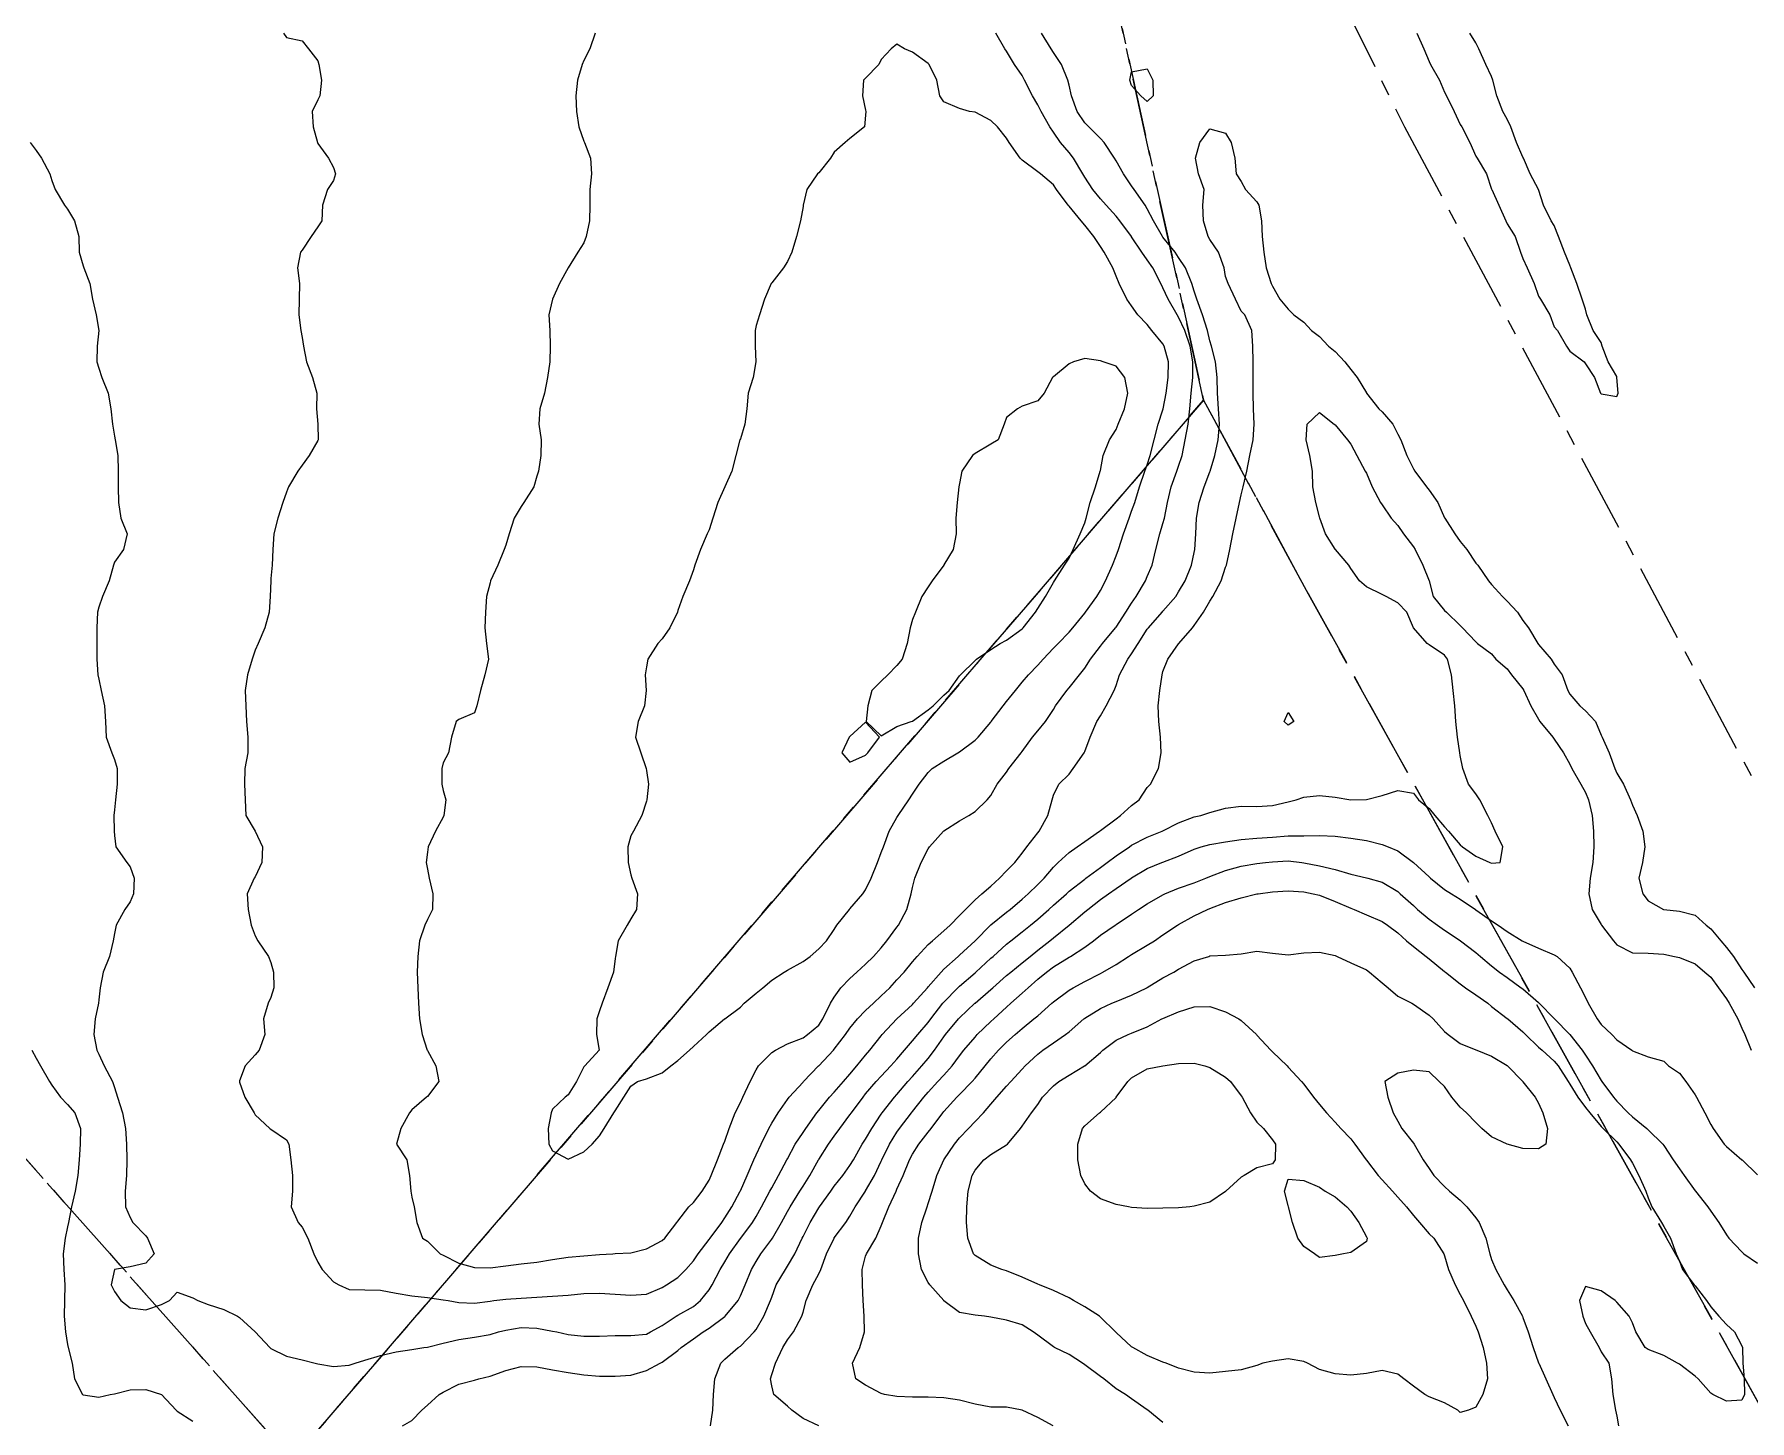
# Model space of a CAD drawing. Header units: centimetres. Extents: x 0 to 642158, y -847 to 649707.
# Drawn here: x 617300.2 to 617355, y 620330.9 to 620375.2 of the extents above; entities that cross this region are included whole.
import ezdxf

# ---------------------------------------------------------------- set-up
doc = ezdxf.new("R2010")
doc.units = ezdxf.units.CM
doc.header["$MEASUREMENT"] = 0
doc.linetypes.add('CENTERX2', pattern=[4, 2.5, -0.5, 0.5, -0.5])
doc.layers.add('SPW_parcellaire cadastral', color=7, linetype='CENTERX2', lineweight=25, true_color=0xff0542)
doc.layers.add('WAL_topographie 0.5', color=253, linetype='Continuous', lineweight=20)

msp = doc.modelspace()

# ---------------------------------------------------------------- linework, layer by layer
at = {"layer": 'SPW_parcellaire cadastral'}
for points in [[(617392.267, 620281.812), (617393.536, 620278.746), (617371.057, 620292.797), (617374.709, 620296.56), (617340.895, 620357.32), (617337.548, 620363.525), (617334.299, 620378.327), (617286.739, 620465.896), (617269.952, 620496.899), (617274.764, 620500.676), (617283.484, 620507.46), (617304.117, 620460.615), (617333.025, 620394.339), (617343.969, 620372.254), (617392.267, 620281.812)], [(617286.739, 620465.896), (617334.299, 620378.327), (617337.548, 620363.525), (617308.437, 620329.669), (617205.087, 620446.27), (617211.998, 620451.663), (617233.03, 620423.492), (617286.739, 620465.896)], [(617308.437, 620329.669), (617303.071, 620323.455), (617299.621, 620319.465), (617195.532, 620438.811), (617205.087, 620446.27), (617308.437, 620329.669)], [(617308.437, 620329.669), (617337.548, 620363.525), (617340.895, 620357.32), (617374.709, 620296.56), (617371.057, 620292.797), (617370.736, 620292.465), (617342.244, 620320.587), (617303.071, 620323.455), (617308.437, 620329.669)]]:
    msp.add_lwpolyline(points, dxfattribs=at)
at = {"layer": 'WAL_topographie 0.5'}
for points in [[(617308.155, 620375.25), (617308.25, 620375.11), (617308.75, 620375), (617308.954, 620374.75), (617309.25, 620374.369), (617309.283, 620374.25), (617309.37, 620373.75), (617309.308, 620373.25), (617309.25, 620373.115), (617309.071, 620372.75), (617309.104, 620372.25), (617309.237, 620371.75), (617309.25, 620371.719), (617309.591, 620371.25), (617309.75, 620370.958), (617309.814, 620370.75), (617309.75, 620370.542), (617309.556, 620370.25), (617309.396, 620369.75), (617309.377, 620369.25), (617309.25, 620369.056), (617309.034, 620368.75), (617308.75, 620368.311), (617308.696, 620368.25), (617308.601, 620367.75), (617308.667, 620367.25), (617308.654, 620366.75), (617308.643, 620366.25), (617308.71, 620365.75), (617308.75, 620365.528), (617308.794, 620365.25), (617308.888, 620364.75), (617309.083, 620364.25), (617309.221, 620363.75), (617309.201, 620363.25), (617309.25, 620362.75), (617309.25, 620362.75), (617309.256, 620362.25), (617309.25, 620362.233), (617308.975, 620361.75), (617308.75, 620361.447), (617308.614, 620361.25), (617308.31, 620360.75), (617308.25, 620360.583), (617308.127, 620360.25), (617307.968, 620359.75), (617307.842, 620359.25), (617307.806, 620358.75), (617307.787, 620358.25), (617307.75, 620357.822), (617307.743, 620357.75), (617307.729, 620357.25), (617307.694, 620356.75), (617307.554, 620356.25), (617307.346, 620355.75), (617307.25, 620355.538), (617307.146, 620355.25), (617307.003, 620354.75), (617306.93, 620354.25), (617306.947, 620353.75), (617306.971, 620353.25), (617307.01, 620352.75), (617307.015, 620352.25), (617306.919, 620351.75), (617306.905, 620351.25), (617306.927, 620350.75), (617306.946, 620350.25), (617307.25, 620349.75), (617307.25, 620349.75), (617307.482, 620349.25), (617307.463, 620348.75), (617307.25, 620348.287), (617307.219, 620348.25), (617306.996, 620347.75), (617307.026, 620347.25), (617307.115, 620346.75), (617307.25, 620346.407), (617307.332, 620346.25), (617307.673, 620345.75), (617307.75, 620345.558), (617307.829, 620345.25), (617307.838, 620344.75), (617307.75, 620344.432), (617307.657, 620344.25), (617307.516, 620343.75), (617307.556, 620343.25), (617307.373, 620342.75), (617307.25, 620342.606), (617306.923, 620342.25), (617306.75, 620341.778), (617306.744, 620341.75), (617306.75, 620341.733), (617306.911, 620341.25), (617307.218, 620340.75), (617307.25, 620340.692), (617307.713, 620340.25), (617307.75, 620340.225), (617308.25, 620339.891), (617308.322, 620339.75), (617308.386, 620339.25), (617308.44, 620338.75), (617308.441, 620338.25), (617308.401, 620337.75), (617308.618, 620337.25), (617308.75, 620337.095), (617308.927, 620336.75), (617309.123, 620336.25), (617309.25, 620335.979), (617309.389, 620335.75), (617309.75, 620335.352), (617309.922, 620335.25), (617310.25, 620335.106), (617310.75, 620335.095), (617311.25, 620335.085), (617311.75, 620334.991), (617312.25, 620334.906), (617312.75, 620334.851), (617313.25, 620334.779), (617313.41, 620334.75), (617313.75, 620334.694), (617314.25, 620334.674), (617314.75, 620334.733), (617314.875, 620334.75), (617315.25, 620334.799), (617315.75, 620334.834), (617316.25, 620334.862), (617316.75, 620334.888), (617317.25, 620334.927), (617317.75, 620334.981), (617318.25, 620334.986), (617318.75, 620334.957), (617319.25, 620334.922), (617319.75, 620334.956), (617320.25, 620335.169), (617320.392, 620335.25), (617320.75, 620335.487), (617321.011, 620335.75), (617321.25, 620336.018), (617321.397, 620336.25), (617321.75, 620336.7), (617321.787, 620336.75), (617322.153, 620337.25), (617322.25, 620337.394), (617322.471, 620337.75), (617322.747, 620338.25), (617322.75, 620338.256), (617322.965, 620338.75), (617323.183, 620339.25), (617323.25, 620339.404), (617323.408, 620339.75), (617323.653, 620340.25), (617323.75, 620340.421), (617323.957, 620340.75), (617324.25, 620341.172), (617324.308, 620341.25), (617324.75, 620341.732), (617324.765, 620341.75), (617325.243, 620342.25), (617325.25, 620342.256), (617325.72, 620342.75), (617325.75, 620342.785), (617326.108, 620343.25), (617326.25, 620343.459), (617326.493, 620343.75), (617326.75, 620344.019), (617326.997, 620344.25), (617327.25, 620344.487), (617327.519, 620344.75), (617327.75, 620344.996), (617327.981, 620345.25), (617328.25, 620345.58), (617328.393, 620345.75), (617328.75, 620346.129), (617328.888, 620346.25), (617329.25, 620346.569), (617329.448, 620346.75), (617329.75, 620347.051), (617329.943, 620347.25), (617330.25, 620347.561), (617330.461, 620347.75), (617330.75, 620347.996), (617331.027, 620348.25), (617331.25, 620348.484), (617331.516, 620348.75), (617331.75, 620349.053), (617331.903, 620349.25), (617332.25, 620349.702), (617332.29, 620349.75), (617332.574, 620350.25), (617332.712, 620350.75), (617332.75, 620350.898), (617332.922, 620351.25), (617333.25, 620351.567), (617333.384, 620351.75), (617333.729, 620352.25), (617333.75, 620352.295), (617333.928, 620352.75), (617334.14, 620353.25), (617334.25, 620353.44), (617334.436, 620353.75), (617334.688, 620354.25), (617334.75, 620354.402), (617334.864, 620354.75), (617335.125, 620355.25), (617335.25, 620355.419), (617335.461, 620355.75), (617335.75, 620356.203), (617335.786, 620356.25), (617336.227, 620356.75), (617336.25, 620356.778), (617336.657, 620357.25), (617336.75, 620357.397), (617336.955, 620357.75), (617337.164, 620358.25), (617337.25, 620358.657), (617337.267, 620358.75), (617337.296, 620359.25), (617337.321, 620359.75), (617337.402, 620360.25), (617337.566, 620360.75), (617337.75, 620361.235), (617337.756, 620361.25), (617337.902, 620361.75), (617338.013, 620362.25), (617338.059, 620362.75), (617338.029, 620363.25), (617337.992, 620363.75), (617337.986, 620364.25), (617337.933, 620364.75), (617337.8, 620365.25), (617337.75, 620365.422), (617337.678, 620365.75), (617337.516, 620366.25), (617337.33, 620366.75), (617337.25, 620367.009), (617337.169, 620367.25), (617336.966, 620367.75), (617336.75, 620368.083), (617336.638, 620368.25), (617336.25, 620368.73), (617336.235, 620368.75), (617335.945, 620369.25), (617335.75, 620369.639), (617335.683, 620369.75), (617335.333, 620370.25), (617335.25, 620370.368), (617334.984, 620370.75), (617334.75, 620371.174), (617334.705, 620371.25), (617334.375, 620371.75), (617334.25, 620371.887), (617333.879, 620372.25), (617333.75, 620372.386), (617333.509, 620372.75), (617333.327, 620373.25), (617333.25, 620373.589), (617333.213, 620373.75), (617333.006, 620374.25), (617332.75, 620374.626), (617332.68, 620374.75), (617332.371, 620375.25)], [(617318.112, 620375.25), (617317.935, 620374.75), (617317.75, 620374.375), (617317.692, 620374.25), (617317.545, 620373.75), (617317.495, 620373.25), (617317.513, 620372.75), (617317.583, 620372.25), (617317.75, 620371.796), (617317.767, 620371.75), (617317.96, 620371.25), (617317.989, 620370.75), (617317.939, 620370.25), (617317.941, 620369.75), (617317.923, 620369.25), (617317.818, 620368.75), (617317.75, 620368.553), (617317.552, 620368.25), (617317.25, 620367.75), (617317.25, 620367.75), (617316.972, 620367.25), (617316.75, 620366.75), (617316.75, 620366.75), (617316.625, 620366.25), (617316.658, 620365.75), (617316.672, 620365.25), (617316.663, 620364.75), (617316.583, 620364.25), (617316.495, 620363.75), (617316.339, 620363.25), (617316.314, 620362.75), (617316.382, 620362.25), (617316.371, 620361.75), (617316.297, 620361.25), (617316.25, 620361.095), (617316.145, 620360.75), (617315.828, 620360.25), (617315.75, 620360.128), (617315.522, 620359.75), (617315.36, 620359.25), (617315.25, 620358.893), (617315.199, 620358.75), (617315, 620358.25), (617314.77, 620357.75), (617314.75, 620357.687), (617314.637, 620357.25), (617314.603, 620356.75), (617314.585, 620356.25), (617314.641, 620355.75), (617314.702, 620355.25), (617314.582, 620354.75), (617314.445, 620354.25), (617314.326, 620353.75), (617314.25, 620353.531), (617313.75, 620353.315), (617313.669, 620353.25), (617313.519, 620352.75), (617313.424, 620352.25), (617313.25, 620351.93), (617313.21, 620351.75), (617313.207, 620351.25), (617313.25, 620351.045), (617313.336, 620350.75), (617313.279, 620350.25), (617313.25, 620350.196), (617313.007, 620349.75), (617312.777, 620349.25), (617312.75, 620349.083), (617312.705, 620348.75), (617312.75, 620348.539), (617312.803, 620348.25), (617312.923, 620347.75), (617312.908, 620347.25), (617312.75, 620346.924), (617312.663, 620346.75), (617312.493, 620346.25), (617312.447, 620345.75), (617312.425, 620345.25), (617312.446, 620344.75), (617312.466, 620344.25), (617312.497, 620343.75), (617312.578, 620343.25), (617312.744, 620342.75), (617312.75, 620342.738), (617313.016, 620342.25), (617313.117, 620341.75), (617312.75, 620341.27), (617312.723, 620341.25), (617312.25, 620340.843), (617312.182, 620340.75), (617311.905, 620340.25), (617311.766, 620339.75), (617312.089, 620339.25), (617312.178, 620338.75), (617312.217, 620338.25), (617312.25, 620338.06), (617312.322, 620337.75), (617312.415, 620337.25), (617312.597, 620336.75), (617312.75, 620336.649), (617313.153, 620336.25), (617313.25, 620336.207), (617313.75, 620335.948), (617314.25, 620335.81), (617314.75, 620335.803), (617315.25, 620335.865), (617315.75, 620335.926), (617316.25, 620335.983), (617316.75, 620336.06), (617317.25, 620336.141), (617317.75, 620336.185), (617318.25, 620336.223)], [(617317.75, 620339.506), (617318.01, 620339.75), (617318.25, 620340.019), (617318.398, 620340.25), (617318.707, 620340.75), (617318.75, 620340.816), (617319.024, 620341.25), (617319.25, 620341.608), (617319.458, 620341.75), (617319.75, 620341.837), (617320.25, 620342.029), (617320.525, 620342.25), (617320.75, 620342.425), (617321.12, 620342.75), (617321.25, 620342.867), (617321.663, 620343.25), (617321.75, 620343.337), (617322.241, 620343.75), (617322.25, 620343.756), (617322.75, 620344.13), (617322.873, 620344.25), (617323.25, 620344.576), (617323.471, 620344.75), (617323.75, 620344.985), (617324.149, 620345.25), (617324.25, 620345.308), (617324.75, 620345.581), (617324.978, 620345.75), (617325.25, 620345.987), (617325.503, 620346.25), (617325.75, 620346.614), (617325.835, 620346.75), (617326.23, 620347.25), (617326.25, 620347.27), (617326.665, 620347.75), (617326.75, 620347.88), (617326.925, 620348.25), (617327.129, 620348.75), (617327.25, 620349.07), (617327.316, 620349.25), (617327.503, 620349.75), (617327.75, 620350.187), (617327.788, 620350.25), (617328.134, 620350.75), (617328.25, 620350.932), (617328.461, 620351.25), (617328.75, 620351.628), (617328.876, 620351.75), (617329.25, 620351.99), (617329.696, 620352.25), (617329.75, 620352.283), (617330.25, 620352.658), (617330.343, 620352.75), (617330.75, 620353.232), (617330.763, 620353.25), (617331.141, 620353.75), (617331.25, 620353.889), (617331.541, 620354.25), (617331.75, 620354.507), (617331.954, 620354.75), (617332.25, 620355.055), (617332.421, 620355.25), (617332.75, 620355.6), (617332.901, 620355.75), (617333.25, 620356.108), (617333.369, 620356.25), (617333.75, 620356.712), (617333.78, 620356.75), (617334.134, 620357.25), (617334.25, 620357.444), (617334.412, 620357.75), (617334.638, 620358.25), (617334.75, 620358.551), (617334.828, 620358.75), (617334.994, 620359.25), (617335.169, 620359.75), (617335.25, 620359.97), (617335.346, 620360.25), (617335.504, 620360.75), (617335.673, 620361.25), (617335.75, 620361.458), (617335.844, 620361.75), (617335.971, 620362.25), (617336.101, 620362.75), (617336.25, 620363.21), (617336.261, 620363.25), (617336.357, 620363.75), (617336.412, 620364.25), (617336.423, 620364.75), (617336.287, 620365.25), (617336.25, 620365.319), (617335.894, 620365.75), (617335.75, 620365.939), (617335.45, 620366.25), (617335.25, 620366.532), (617335.095, 620366.75), (617334.848, 620367.25), (617334.75, 620367.482), (617334.647, 620367.75), (617334.369, 620368.25), (617334.25, 620368.432), (617334.042, 620368.75), (617333.75, 620369.116), (617333.637, 620369.25), (617333.25, 620369.721), (617333.225, 620369.75), (617332.852, 620370.25), (617332.75, 620370.399), (617332.337, 620370.75), (617332.25, 620370.818), (617331.75, 620371.19), (617331.686, 620371.25), (617331.333, 620371.75), (617331.25, 620371.894), (617330.968, 620372.25), (617330.75, 620372.457), (617330.25, 620372.723), (617330.066, 620372.75), (617329.75, 620372.842), (617329.25, 620373.058), (617329.116, 620373.25), (617329.025, 620373.75), (617328.777, 620374.25), (617328.75, 620374.282), (617328.25, 620374.641), (617327.987, 620374.75), (617327.75, 620374.895), (617327.563, 620374.75), (617327.25, 620374.409), (617327.17, 620374.25), (617326.75, 620373.81), (617326.684, 620373.75), (617326.655, 620373.25), (617326.75, 620372.792), (617326.759, 620372.75), (617326.75, 620372.625), (617326.714, 620372.25), (617326.25, 620371.882), (617326.098, 620371.75), (617325.75, 620371.442), (617325.627, 620371.25), (617325.25, 620370.781), (617325.217, 620370.75), (617324.875, 620370.25), (617324.757, 620369.75), (617324.75, 620369.708), (617324.667, 620369.25), (617324.537, 620368.75), (617324.395, 620368.25), (617324.25, 620367.956), (617324.125, 620367.75), (617323.75, 620367.273), (617323.734, 620367.25), (617323.52, 620366.75), (617323.356, 620366.25), (617323.25, 620365.904), (617323.221, 620365.75), (617323.222, 620365.25), (617323.242, 620364.75), (617323.153, 620364.25), (617322.995, 620363.75), (617322.951, 620363.25), (617322.895, 620362.75), (617322.75, 620362.289), (617322.734, 620362.25), (617322.599, 620361.75), (617322.48, 620361.25), (617322.25, 620360.75), (617322.25, 620360.75), (617322.029, 620360.25), (617321.871, 620359.75), (617321.75, 620359.379), (617321.689, 620359.25), (617321.471, 620358.75), (617321.296, 620358.25), (617321.25, 620358.1), (617321.118, 620357.75), (617320.905, 620357.25), (617320.75, 620356.8), (617320.737, 620356.75), (617320.494, 620356.25), (617320.25, 620355.892), (617320.116, 620355.75), (617319.794, 620355.25), (617319.75, 620355), (617319.702, 620354.75), (617319.738, 620354.25), (617319.687, 620353.75), (617319.48, 620353.25), (617319.4, 620352.75), (617319.57, 620352.25), (617319.739, 620351.75), (617319.75, 620351.688), (617319.81, 620351.25), (617319.758, 620350.75), (617319.75, 620350.712), (617319.604, 620350.25), (617319.329, 620349.75), (617319.25, 620349.598), (617319.155, 620349.25), (617319.166, 620348.75), (617319.25, 620348.355), (617319.28, 620348.25), (617319.46, 620347.75), (617319.431, 620347.25), (617319.25, 620346.946), (617319.128, 620346.75), (617318.84, 620346.25), (617318.758, 620345.75), (617318.75, 620345.687), (617318.697, 620345.25), (617318.518, 620344.75), (617318.33, 620344.25), (617318.25, 620344.008), (617318.164, 620343.75), (617318.152, 620343.25), (617318.237, 620342.75), (617317.776, 620342.25), (617317.75, 620342.222), (617317.511, 620341.75), (617317.25, 620341.33), (617317.153, 620341.25), (617316.75, 620340.868), (617316.708, 620340.75), (617316.606, 620340.25), (617316.631, 620339.75), (617316.75, 620339.534), (617317.25, 620339.268), (617317.75, 620339.506)], [(617318.25, 620336.223), (617318.678, 620336.25), (617318.75, 620336.256), (617319.25, 620336.282), (617319.75, 620336.41), (617320.25, 620336.676), (617320.336, 620336.75), (617320.723, 620337.25), (617320.75, 620337.288), (617321.107, 620337.75), (617321.25, 620337.886), (617321.532, 620338.25), (617321.75, 620338.603), (617321.818, 620338.75), (617322.013, 620339.25), (617322.214, 620339.75), (617322.25, 620339.845), (617322.394, 620340.25), (617322.585, 620340.75), (617322.75, 620341.083), (617322.827, 620341.25), (617323.066, 620341.75), (617323.25, 620342.12), (617323.329, 620342.25), (617323.75, 620342.675), (617323.874, 620342.75), (617324.25, 620342.951), (617324.75, 620343.146), (617324.895, 620343.25), (617325.25, 620343.552), (617325.386, 620343.75), (617325.63, 620344.25), (617325.75, 620344.446), (617325.963, 620344.75), (617326.25, 620345.044), (617326.465, 620345.25), (617326.75, 620345.5), (617327.007, 620345.75), (617327.25, 620346.021), (617327.431, 620346.25), (617327.75, 620346.688), (617327.796, 620346.75), (617328.071, 620347.25), (617328.203, 620347.75), (617328.25, 620347.952), (617328.324, 620348.25), (617328.524, 620348.75), (617328.75, 620349.191), (617328.795, 620349.25), (617329.242, 620349.75), (617329.25, 620349.758), (617329.75, 620350.076), (617330.051, 620350.25), (617330.25, 620350.378), (617330.632, 620350.75), (617330.75, 620350.893), (617330.958, 620351.25), (617331.25, 620351.631), (617331.329, 620351.75), (617331.715, 620352.25), (617331.75, 620352.3), (617332.087, 620352.75), (617332.25, 620352.952), (617332.494, 620353.25), (617332.75, 620353.638), (617332.818, 620353.75), (617333.18, 620354.25), (617333.25, 620354.331), (617333.583, 620354.75), (617333.75, 620354.957), (617333.94, 620355.25), (617334.25, 620355.665), (617334.318, 620355.75), (617334.737, 620356.25), (617334.75, 620356.268), (617335.061, 620356.75), (617335.25, 620357.04), (617335.398, 620357.25), (617335.691, 620357.75), (617335.75, 620357.887), (617335.901, 620358.25), (617336.026, 620358.75), (617336.155, 620359.25), (617336.25, 620359.579), (617336.297, 620359.75), (617336.4, 620360.25), (617336.517, 620360.75), (617336.693, 620361.25), (617336.75, 620361.417), (617336.862, 620361.75), (617336.962, 620362.25), (617337.052, 620362.75), (617337.11, 620363.25), (617337.154, 620363.75), (617337.208, 620364.25), (617337.201, 620364.75), (617337.115, 620365.25), (617336.95, 620365.75), (617336.75, 620366.172), (617336.702, 620366.25), (617336.416, 620366.75), (617336.25, 620367.106), (617336.177, 620367.25), (617335.93, 620367.75), (617335.75, 620368.007), (617335.575, 620368.25), (617335.25, 620368.738), (617335.242, 620368.75), (617334.876, 620369.25), (617334.75, 620369.4), (617334.431, 620369.75), (617334.25, 620369.953), (617334.006, 620370.25), (617333.75, 620370.645), (617333.689, 620370.75), (617333.397, 620371.25), (617333.25, 620371.438), (617332.977, 620371.75), (617332.75, 620372.082), (617332.64, 620372.25), (617332.354, 620372.75), (617332.25, 620372.959), (617332.082, 620373.25), (617331.83, 620373.75), (617331.75, 620373.892), (617331.511, 620374.25), (617331.25, 620374.668), (617331.199, 620374.75), (617330.912, 620375.25)], [(617344.36, 620375.25), (617344.585, 620374.75), (617344.75, 620374.342), (617344.801, 620374.25), (617345.086, 620373.75), (617345.25, 620373.362), (617345.307, 620373.25), (617345.554, 620372.75), (617345.75, 620372.333), (617345.804, 620372.25), (617346.056, 620371.75), (617346.25, 620371.315), (617346.293, 620371.25), (617346.586, 620370.75), (617346.75, 620370.264), (617346.756, 620370.25), (617346.978, 620369.75), (617347.208, 620369.25), (617347.25, 620369.157), (617347.506, 620368.75), (617347.676, 620368.25), (617347.75, 620368.046), (617347.888, 620367.75), (617348.11, 620367.25), (617348.25, 620366.846), (617348.315, 620366.75), (617348.612, 620366.25), (617348.75, 620365.868), (617348.852, 620365.75), (617349.147, 620365.25), (617349.25, 620365.09), (617349.709, 620364.75), (617349.75, 620364.685), (617350.036, 620364.25), (617350.232, 620363.75), (617350.25, 620363.719), (617350.75, 620363.635), (617350.79, 620363.75), (617350.755, 620364.25), (617350.75, 620364.276), (617350.477, 620364.75), (617350.287, 620365.25), (617350.25, 620365.359), (617349.993, 620365.75), (617349.797, 620366.25), (617349.75, 620366.426), (617349.648, 620366.75), (617349.473, 620367.25), (617349.278, 620367.75), (617349.25, 620367.84), (617349.076, 620368.25), (617348.89, 620368.75), (617348.75, 620369.103), (617348.654, 620369.25), (617348.404, 620369.75), (617348.253, 620370.25), (617348.25, 620370.258), (617347.984, 620370.75), (617347.764, 620371.25), (617347.75, 620371.289), (617347.544, 620371.75), (617347.362, 620372.25), (617347.25, 620372.503), (617347.111, 620372.75), (617346.922, 620373.25), (617346.786, 620373.75), (617346.75, 620373.86), (617346.561, 620374.25), (617346.34, 620374.75), (617346.25, 620374.934), (617346.052, 620375.25)], [(617335.939, 620373.25), (617335.75, 620373.065), (617335.548, 620373.25), (617335.25, 620373.571), (617335.193, 620373.75), (617335.25, 620374.009), (617335.75, 620374.105), (617335.928, 620373.75), (617335.939, 620373.25)], [(617300.054, 620371.75), (617300.25, 620371.5), (617300.425, 620371.25), (617300.688, 620370.75), (617300.75, 620370.544), (617300.861, 620370.25), (617301.156, 620369.75), (617301.25, 620369.628), (617301.472, 620369.25), (617301.609, 620368.75), (617301.618, 620368.25), (617301.75, 620367.815), (617301.771, 620367.75), (617301.962, 620367.25), (617302.05, 620366.75), (617302.167, 620366.25), (617302.25, 620365.75), (617302.25, 620365.75), (617302.25, 620365.75), (617302.203, 620365.25), (617302.186, 620364.75), (617302.25, 620364.542), (617302.347, 620364.25), (617302.551, 620363.75), (617302.634, 620363.25), (617302.683, 620362.75), (617302.75, 620362.375), (617302.774, 620362.25), (617302.854, 620361.75), (617302.865, 620361.25), (617302.864, 620360.75), (617302.884, 620360.25), (617302.956, 620359.75), (617303.152, 620359.25), (617303.044, 620358.75), (617302.75, 620358.341), (617302.719, 620358.25), (617302.58, 620357.75), (617302.373, 620357.25), (617302.25, 620356.905), (617302.206, 620356.75), (617302.191, 620356.25), (617302.192, 620355.75), (617302.19, 620355.25), (617302.221, 620354.75), (617302.25, 620354.602), (617302.323, 620354.25), (617302.43, 620353.75), (617302.461, 620353.25), (617302.482, 620352.75), (617302.665, 620352.25), (617302.75, 620352.037), (617302.835, 620351.75), (617302.841, 620351.25), (617302.78, 620350.75), (617302.75, 620350.432), (617302.731, 620350.25), (617302.738, 620349.75), (617302.75, 620349.613), (617302.796, 620349.25), (617303.142, 620348.75), (617303.25, 620348.609), (617303.376, 620348.25), (617303.361, 620347.75), (617303.25, 620347.49), (617303.081, 620347.25), (617302.805, 620346.75), (617302.75, 620346.485), (617302.707, 620346.25), (617302.591, 620345.75), (617302.394, 620345.25), (617302.295, 620344.75), (617302.25, 620344.365), (617302.239, 620344.25), (617302.134, 620343.75), (617302.09, 620343.25), (617302.192, 620342.75), (617302.25, 620342.625), (617302.424, 620342.25), (617302.683, 620341.75), (617302.75, 620341.558), (617302.848, 620341.25), (617303.005, 620340.75), (617303.105, 620340.25), (617303.137, 620339.75), (617303.15, 620339.25), (617303.134, 620338.75), (617303.093, 620338.25), (617303.102, 620337.75), (617303.25, 620337.409), (617303.333, 620337.25), (617303.75, 620336.816), (617303.808, 620336.75), (617304.024, 620336.25), (617303.75, 620335.947), (617303.25, 620335.834), (617302.75, 620335.75), (617302.75, 620335.75), (617302.65, 620335.25), (617302.75, 620335.044), (617302.953, 620334.75), (617303.25, 620334.516), (617303.75, 620334.452), (617304.25, 620334.629), (617304.509, 620334.75), (617304.75, 620335.025), (617305.25, 620334.836), (617305.412, 620334.75), (617305.75, 620334.623), (617306.25, 620334.463), (617306.68, 620334.25), (617306.75, 620334.215), (617307.25, 620333.75), (617307.25, 620333.75), (617307.712, 620333.25), (617307.75, 620333.216), (617308.25, 620332.973), (617308.75, 620332.856), (617309.165, 620332.75), (617309.25, 620332.726), (617309.75, 620332.651), (617310.25, 620332.693), (617310.436, 620332.75), (617310.75, 620332.844), (617311.25, 620333.001), (617311.75, 620333.111), (617312.25, 620333.19), (617312.633, 620333.25), (617312.75, 620333.264), (617313.25, 620333.393), (617313.75, 620333.507), (617314.25, 620333.578), (617314.75, 620333.671), (617315.02, 620333.75), (617315.25, 620333.809), (617315.75, 620333.895), (617316.25, 620333.874), (617316.75, 620333.777), (617316.883, 620333.75), (617317.25, 620333.665), (617317.75, 620333.613), (617318.25, 620333.614), (617318.75, 620333.64), (617319.25, 620333.632), (617319.75, 620333.682), (617319.878, 620333.75), (617320.25, 620333.958), (617320.694, 620334.25), (617320.75, 620334.283), (617321.25, 620334.565), (617321.473, 620334.75), (617321.75, 620335.094), (617321.85, 620335.25), (617322.106, 620335.75), (617322.25, 620335.988), (617322.406, 620336.25), (617322.75, 620336.736), (617322.76, 620336.75), (617323.131, 620337.25), (617323.25, 620337.441), (617323.427, 620337.75), (617323.693, 620338.25), (617323.75, 620338.359), (617323.971, 620338.75), (617324.235, 620339.25), (617324.25, 620339.279), (617324.5, 620339.75), (617324.75, 620340.122), (617324.838, 620340.25), (617325.191, 620340.75), (617325.25, 620340.825), (617325.596, 620341.25), (617325.75, 620341.416), (617326.039, 620341.75), (617326.25, 620341.99), (617326.468, 620342.25), (617326.75, 620342.598), (617326.885, 620342.75), (617327.25, 620343.214), (617327.279, 620343.25), (617327.744, 620343.75), (617327.75, 620343.756), (617328.25, 620344.217), (617328.279, 620344.25), (617328.726, 620344.75), (617328.75, 620344.778), (617329.16, 620345.25), (617329.25, 620345.343), (617329.711, 620345.75), (617329.75, 620345.784), (617330.249, 620346.25), (617330.25, 620346.251), (617330.744, 620346.75), (617330.75, 620346.756), (617331.25, 620347.159), (617331.367, 620347.25), (617331.75, 620347.575), (617331.946, 620347.75), (617332.25, 620348.045), (617332.45, 620348.25), (617332.75, 620348.601), (617332.902, 620348.75), (617333.25, 620349.074), (617333.507, 620349.25), (617333.75, 620349.424), (617334.227, 620349.75), (617334.25, 620349.768), (617334.75, 620350.15), (617334.898, 620350.25), (617335.25, 620350.574), (617335.487, 620350.75), (617335.75, 620351.142), (617335.848, 620351.25), (617336.105, 620351.75), (617336.189, 620352.25), (617336.168, 620352.75), (617336.116, 620353.25), (617336.101, 620353.75), (617336.146, 620354.25), (617336.22, 620354.75), (617336.25, 620354.849), (617336.406, 620355.25), (617336.75, 620355.74), (617336.758, 620355.75), (617337.19, 620356.25), (617337.25, 620356.322), (617337.547, 620356.75), (617337.75, 620357.1), (617337.844, 620357.25), (617338.106, 620357.75), (617338.25, 620358.185), (617338.277, 620358.25), (617338.385, 620358.75), (617338.478, 620359.25), (617338.594, 620359.75), (617338.693, 620360.25), (617338.75, 620360.5), (617338.813, 620360.75), (617338.929, 620361.25), (617339.025, 620361.75), (617339.131, 620362.25), (617339.166, 620362.75), (617339.142, 620363.25), (617339.127, 620363.75), (617339.131, 620364.25), (617339.134, 620364.75), (617339.126, 620365.25), (617339.087, 620365.75), (617338.868, 620366.25), (617338.75, 620366.366), (617338.563, 620366.75), (617338.33, 620367.25), (617338.25, 620367.477), (617338.201, 620367.75), (617338.029, 620368.25), (617337.75, 620368.651), (617337.692, 620368.75), (617337.54, 620369.25), (617337.529, 620369.75), (617337.564, 620370.25), (617337.385, 620370.75), (617337.29, 620371.25), (617337.428, 620371.75), (617337.75, 620372.189), (617338.25, 620372.058), (617338.43, 620371.75), (617338.546, 620371.25), (617338.587, 620370.75), (617338.75, 620370.509), (617338.882, 620370.25), (617339.25, 620369.861), (617339.318, 620369.75), (617339.395, 620369.25), (617339.417, 620368.75), (617339.477, 620368.25), (617339.551, 620367.75), (617339.712, 620367.25), (617339.75, 620367.169), (617339.981, 620366.75), (617340.25, 620366.432), (617340.426, 620366.25), (617340.75, 620366.018), (617340.995, 620365.75), (617341.25, 620365.554), (617341.543, 620365.25), (617341.75, 620365.079), (617342.056, 620364.75), (617342.25, 620364.503), (617342.453, 620364.25), (617342.75, 620363.759), (617342.756, 620363.75), (617343.143, 620363.25), (617343.25, 620363.149), (617343.592, 620362.75), (617343.75, 620362.436), (617343.845, 620362.25), (617344.04, 620361.75), (617344.25, 620361.328), (617344.294, 620361.25), (617344.665, 620360.75), (617344.75, 620360.646), (617345.035, 620360.25), (617345.25, 620359.766), (617345.258, 620359.75), (617345.571, 620359.25), (617345.75, 620359.004), (617345.962, 620358.75), (617346.25, 620358.318), (617346.305, 620358.25), (617346.652, 620357.75), (617346.75, 620357.633), (617347.103, 620357.25), (617347.25, 620357.097), (617347.573, 620356.75), (617347.75, 620356.484), (617347.926, 620356.25), (617348.227, 620355.75), (617348.25, 620355.713), (617348.649, 620355.25), (617348.75, 620355.085), (617349, 620354.75), (617349.184, 620354.25), (617349.25, 620354.13), (617349.568, 620353.75), (617349.75, 620353.592), (617350.065, 620353.25), (617350.25, 620352.821), (617350.286, 620352.75), (617350.503, 620352.25), (617350.682, 620351.75), (617350.75, 620351.601), (617350.964, 620351.25), (617351.193, 620350.75), (617351.25, 620350.577), (617351.403, 620350.25), (617351.587, 620349.75), (617351.644, 620349.25), (617351.566, 620348.75), (617351.454, 620348.25), (617351.577, 620347.75), (617351.75, 620347.525), (617352.237, 620347.25), (617352.25, 620347.246), (617352.75, 620347.194), (617353.25, 620347.066), (617353.603, 620346.75), (617353.75, 620346.633), (617354.071, 620346.25), (617354.25, 620346.03), (617354.474, 620345.75), (617354.75, 620345.327), (617354.811, 620345.25), (617355.151, 620344.75)], [(617327.75, 620353.1), (617328.2, 620353.25), (617328.25, 620353.267), (617328.75, 620353.627), (617328.907, 620353.75), (617329.25, 620354.096), (617329.42, 620354.25), (617329.75, 620354.714), (617329.777, 620354.75), (617330.25, 620355.208), (617330.288, 620355.25), (617330.75, 620355.55), (617331.052, 620355.75), (617331.25, 620355.856), (617331.75, 620356.212), (617331.787, 620356.25), (617332.178, 620356.75), (617332.25, 620356.866), (617332.5, 620357.25), (617332.75, 620357.693), (617332.782, 620357.75), (617333.109, 620358.25), (617333.25, 620358.477), (617333.379, 620358.75), (617333.606, 620359.25), (617333.75, 620359.607), (617333.793, 620359.75), (617333.921, 620360.25), (617334.097, 620360.75), (617334.244, 620361.25), (617334.25, 620361.276), (617334.336, 620361.75), (617334.545, 620362.25), (617334.75, 620362.583), (617334.823, 620362.75), (617335.019, 620363.25), (617335.124, 620363.75), (617335.035, 620364.25), (617334.75, 620364.608), (617334.335, 620364.75), (617334.25, 620364.777), (617333.75, 620364.853), (617333.393, 620364.75), (617333.25, 620364.687), (617332.75, 620364.268), (617332.72, 620364.25), (617332.453, 620363.75), (617332.25, 620363.5), (617331.75, 620363.33), (617331.607, 620363.25), (617331.25, 620362.972), (617331.179, 620362.75), (617330.982, 620362.25), (617330.75, 620362.115), (617330.25, 620361.817), (617330.161, 620361.75), (617329.826, 620361.25), (617329.75, 620360.861), (617329.724, 620360.75), (617329.675, 620360.25), (617329.629, 620359.75), (617329.64, 620359.25), (617329.543, 620358.75), (617329.25, 620358.26), (617329.245, 620358.25), (617328.872, 620357.75), (617328.75, 620357.559), (617328.55, 620357.25), (617328.343, 620356.75), (617328.25, 620356.509), (617328.173, 620356.25), (617328.073, 620355.75), (617327.921, 620355.25), (617327.75, 620355.045), (617327.458, 620354.75), (617327.25, 620354.544), (617326.952, 620354.25), (617326.826, 620353.75), (617326.763, 620353.25), (617327.25, 620352.799), (617327.75, 620353.1)], [(617311.955, 620330.75), (617312.25, 620330.916), (617312.571, 620331.25), (617312.75, 620331.412), (617313.128, 620331.75), (617313.25, 620331.831), (617313.75, 620332.08), (617314.25, 620332.211), (617314.395, 620332.25), (617314.75, 620332.336), (617315.25, 620332.52), (617315.75, 620332.65), (617316.25, 620332.638), (617316.75, 620332.543), (617317.25, 620332.453), (617317.75, 620332.38), (617318.25, 620332.34), (617318.75, 620332.333), (617319.25, 620332.368), (617319.75, 620332.513), (617320.189, 620332.75), (617320.25, 620332.782), (617320.75, 620333.152), (617320.857, 620333.25), (617321.25, 620333.534), (617321.559, 620333.75), (617321.75, 620333.874), (617322.25, 620334.24), (617322.262, 620334.25), (617322.674, 620334.75), (617322.75, 620334.902), (617322.898, 620335.25), (617323.104, 620335.75), (617323.25, 620336.002), (617323.406, 620336.25), (617323.75, 620336.717), (617323.771, 620336.75), (617324.062, 620337.25), (617324.25, 620337.598), (617324.335, 620337.75), (617324.651, 620338.25), (617324.75, 620338.406), (617324.971, 620338.75), (617325.245, 620339.25), (617325.25, 620339.259), (617325.569, 620339.75), (617325.75, 620340.007), (617325.921, 620340.25), (617326.25, 620340.685), (617326.295, 620340.75), (617326.667, 620341.25), (617326.75, 620341.356), (617327.082, 620341.75), (617327.25, 620341.926), (617327.555, 620342.25), (617327.75, 620342.47), (617327.99, 620342.75), (617328.25, 620343.049), (617328.414, 620343.25), (617328.75, 620343.637), (617328.835, 620343.75), (617329.217, 620344.25), (617329.25, 620344.289), (617329.701, 620344.75), (617329.75, 620344.797), (617330.25, 620345.227), (617330.276, 620345.25), (617330.75, 620345.688), (617330.82, 620345.75), (617331.25, 620346.14), (617331.386, 620346.25), (617331.75, 620346.535), (617332.016, 620346.75), (617332.25, 620346.943), (617332.604, 620347.25), (617332.75, 620347.387), (617333.164, 620347.75), (617333.25, 620347.829), (617333.75, 620348.22), (617333.79, 620348.25), (617334.25, 620348.585), (617334.472, 620348.75), (617334.75, 620348.962), (617335.176, 620349.25), (617335.25, 620349.299), (617335.75, 620349.559), (617336.226, 620349.75), (617336.25, 620349.761), (617336.75, 620350.014), (617337.25, 620350.21), (617337.459, 620350.25), (617337.75, 620350.342), (617338.25, 620350.482), (617338.75, 620350.553), (617339.25, 620350.543), (617339.75, 620350.576), (617340.25, 620350.692), (617340.504, 620350.75), (617340.75, 620350.834), (617341.25, 620350.895), (617341.75, 620350.836), (617342.25, 620350.75), (617342.75, 620350.761), (617343.25, 620350.885), (617343.75, 620351.055), (617344.25, 620350.963), (617344.417, 620350.75), (617344.75, 620350.479), (617344.941, 620350.25), (617345.25, 620349.892), (617345.376, 620349.75), (617345.75, 620349.315), (617345.819, 620349.25), (617346.25, 620348.955), (617346.694, 620348.75), (617346.75, 620348.726), (617347.023, 620348.75), (617347.108, 620349.25), (617346.867, 620349.75), (617346.75, 620350.014), (617346.629, 620350.25), (617346.371, 620350.75), (617346.25, 620350.945), (617346.013, 620351.25), (617345.826, 620351.75), (617345.75, 620352.17), (617345.731, 620352.25), (617345.657, 620352.75), (617345.611, 620353.25), (617345.572, 620353.75), (617345.526, 620354.25), (617345.47, 620354.75), (617345.343, 620355.25), (617345.25, 620355.37), (617344.75, 620355.708), (617344.69, 620355.75), (617344.25, 620356.25), (617344.25, 620356.25), (617344.039, 620356.75), (617343.75, 620357.044), (617343.379, 620357.25), (617343.25, 620357.308), (617342.75, 620357.554), (617342.528, 620357.75), (617342.25, 620358.141), (617342.19, 620358.25), (617341.759, 620358.75), (617341.75, 620358.76), (617341.441, 620359.25), (617341.262, 620359.75), (617341.25, 620359.79), (617341.137, 620360.25), (617341.041, 620360.75), (617341.024, 620361.25), (617340.939, 620361.75), (617340.828, 620362.25), (617340.855, 620362.75), (617341.25, 620363.132), (617341.722, 620362.75), (617341.75, 620362.734), (617342.144, 620362.25), (617342.25, 620362.115), (617342.445, 620361.75), (617342.714, 620361.25), (617342.75, 620361.185), (617342.929, 620360.75), (617343.197, 620360.25), (617343.25, 620360.176), (617343.542, 620359.75), (617343.75, 620359.512), (617343.938, 620359.25), (617344.25, 620358.831), (617344.307, 620358.75), (617344.556, 620358.25), (617344.75, 620357.75), (617344.75, 620357.75), (617344.878, 620357.25), (617345.25, 620356.805), (617345.304, 620356.75), (617345.75, 620356.323), (617345.816, 620356.25), (617346.25, 620355.795), (617346.296, 620355.75), (617346.75, 620355.415), (617346.887, 620355.25), (617347.25, 620354.934), (617347.389, 620354.75), (617347.75, 620354.294), (617347.776, 620354.25), (617348.005, 620353.75), (617348.25, 620353.324), (617348.295, 620353.25), (617348.708, 620352.75), (617348.75, 620352.686), (617349.052, 620352.25), (617349.25, 620351.89), (617349.312, 620351.75), (617349.606, 620351.25), (617349.75, 620350.988), (617349.849, 620350.75), (617349.961, 620350.25), (617350.002, 620349.75), (617350.021, 620349.25), (617349.988, 620348.75), (617349.9, 620348.25), (617349.859, 620347.75), (617349.968, 620347.25), (617350.25, 620346.767), (617350.258, 620346.75), (617350.641, 620346.25), (617350.75, 620346.121), (617351.25, 620345.863), (617351.75, 620345.851), (617352.25, 620345.822), (617352.595, 620345.75), (617352.75, 620345.71), (617353.25, 620345.507), (617353.566, 620345.25), (617353.75, 620345.089), (617353.998, 620344.75), (617354.25, 620344.392), (617354.338, 620344.25), (617354.614, 620343.75), (617354.75, 620343.451), (617354.837, 620343.25), (617355.043, 620342.75)], [(617340.434, 620353.25), (617340.25, 620353.141), (617340.127, 620353.25), (617340.25, 620353.542), (617340.434, 620353.25)], [(617326.75, 620352.182), (617326.823, 620352.25), (617327.19, 620352.75), (617326.75, 620353.233), (617326.25, 620352.779), (617326.222, 620352.75), (617325.988, 620352.25), (617326.25, 620351.95), (617326.75, 620352.182)], [(617321.792, 620330.75), (617321.865, 620331.25), (617321.893, 620331.75), (617321.935, 620332.25), (617322.123, 620332.75), (617322.25, 620332.875), (617322.675, 620333.25), (617322.75, 620333.296), (617323.184, 620333.75), (617323.25, 620333.829), (617323.503, 620334.25), (617323.71, 620334.75), (617323.75, 620334.865), (617323.897, 620335.25), (617324.186, 620335.75), (617324.25, 620335.852), (617324.484, 620336.25), (617324.727, 620336.75), (617324.75, 620336.795), (617324.983, 620337.25), (617325.25, 620337.715), (617325.272, 620337.75), (617325.638, 620338.25), (617325.75, 620338.407), (617326.026, 620338.75), (617326.25, 620339.067), (617326.362, 620339.25), (617326.645, 620339.75), (617326.75, 620339.913), (617326.946, 620340.25), (617327.25, 620340.708), (617327.279, 620340.75), (617327.671, 620341.25), (617327.75, 620341.339), (617328.102, 620341.75), (617328.25, 620341.917), (617328.55, 620342.25), (617328.75, 620342.488), (617328.949, 620342.75), (617329.25, 620343.175), (617329.307, 620343.25), (617329.72, 620343.75), (617329.75, 620343.785), (617330.243, 620344.25), (617330.25, 620344.256), (617330.75, 620344.688), (617330.817, 620344.75), (617331.25, 620345.134), (617331.387, 620345.25), (617331.75, 620345.546), (617332.004, 620345.75), (617332.25, 620345.952), (617332.635, 620346.25), (617332.75, 620346.343), (617333.25, 620346.743), (617333.258, 620346.75), (617333.75, 620347.171), (617333.848, 620347.25), (617334.25, 620347.566), (617334.512, 620347.75), (617334.75, 620347.918), (617335.234, 620348.25), (617335.25, 620348.261), (617335.75, 620348.558), (617336.213, 620348.75), (617336.25, 620348.764), (617336.75, 620348.947), (617337.25, 620349.176), (617337.467, 620349.25), (617337.75, 620349.329), (617338.25, 620349.413), (617338.75, 620349.481), (617339.25, 620349.524), (617339.75, 620349.562), (617340.25, 620349.597), (617340.75, 620349.601), (617341.25, 620349.607), (617341.75, 620349.588), (617342.25, 620349.53), (617342.75, 620349.455), (617343.25, 620349.328), (617343.448, 620349.25), (617343.75, 620349.123), (617344.25, 620348.754), (617344.254, 620348.75), (617344.75, 620348.294), (617344.799, 620348.25), (617345.25, 620347.887), (617345.464, 620347.75), (617345.75, 620347.578), (617346.233, 620347.25), (617346.25, 620347.239), (617346.75, 620346.883), (617346.962, 620346.75), (617347.25, 620346.544), (617347.725, 620346.25), (617347.75, 620346.234), (617348.25, 620346.007), (617348.75, 620345.802), (617348.842, 620345.75), (617349.25, 620345.368), (617349.324, 620345.25), (617349.586, 620344.75), (617349.75, 620344.434), (617349.831, 620344.25), (617350.119, 620343.75), (617350.25, 620343.568), (617350.586, 620343.25), (617350.75, 620343.084), (617351.231, 620342.75), (617351.25, 620342.732), (617351.75, 620342.542), (617352.25, 620342.399), (617352.405, 620342.25), (617352.75, 620342.017), (617352.957, 620341.75), (617353.25, 620341.325), (617353.292, 620341.25), (617353.564, 620340.75), (617353.75, 620340.382), (617353.825, 620340.25), (617354.181, 620339.75), (617354.25, 620339.679), (617354.75, 620339.253), (617354.753, 620339.25), (617355.25, 620338.769)], [(617325.25, 620330.754), (617324.75, 620330.985), (617324.389, 620331.25), (617324.25, 620331.378), (617323.822, 620331.75), (617323.75, 620332.028), (617323.709, 620332.25), (617323.75, 620332.387), (617323.869, 620332.75), (617324.108, 620333.25), (617324.25, 620333.497), (617324.442, 620333.75), (617324.714, 620334.25), (617324.75, 620334.383), (617324.849, 620334.75), (617325.067, 620335.25), (617325.25, 620335.604), (617325.317, 620335.75), (617325.502, 620336.25), (617325.747, 620336.75), (617325.75, 620336.755), (617326.121, 620337.25), (617326.25, 620337.451), (617326.42, 620337.75), (617326.744, 620338.25), (617326.75, 620338.258), (617327.033, 620338.75), (617327.25, 620339.207), (617327.269, 620339.25), (617327.518, 620339.75), (617327.75, 620340.133), (617327.829, 620340.25), (617328.216, 620340.75), (617328.25, 620340.791), (617328.611, 620341.25), (617328.75, 620341.412), (617329.062, 620341.75), (617329.25, 620341.958), (617329.518, 620342.25), (617329.75, 620342.569), (617329.89, 620342.75), (617330.25, 620343.173), (617330.318, 620343.25), (617330.75, 620343.665), (617330.842, 620343.75), (617331.25, 620344.123), (617331.391, 620344.25), (617331.75, 620344.573), (617331.94, 620344.75), (617332.25, 620345.02), (617332.527, 620345.25), (617332.75, 620345.417), (617333.25, 620345.721), (617333.301, 620345.75), (617333.75, 620346.047), (617334.034, 620346.25), (617334.25, 620346.423), (617334.72, 620346.75), (617334.75, 620346.769), (617335.25, 620347.095), (617335.468, 620347.25), (617335.75, 620347.429), (617336.25, 620347.72), (617336.313, 620347.75), (617336.75, 620347.925), (617337.25, 620348.1), (617337.624, 620348.25), (617337.75, 620348.304), (617338.25, 620348.498), (617338.75, 620348.632), (617339.25, 620348.714), (617339.521, 620348.75), (617339.75, 620348.776), (617340.25, 620348.798), (617340.687, 620348.75), (617340.75, 620348.742), (617341.25, 620348.645), (617341.75, 620348.522), (617342.25, 620348.375), (617342.75, 620348.264), (617342.799, 620348.25), (617343.25, 620348.119), (617343.75, 620347.818), (617343.831, 620347.75), (617344.25, 620347.375), (617344.387, 620347.25), (617344.75, 620346.937), (617345.019, 620346.75), (617345.25, 620346.589), (617345.75, 620346.257), (617345.76, 620346.25), (617346.25, 620345.877), (617346.4, 620345.75), (617346.75, 620345.452), (617347.002, 620345.25), (617347.25, 620345.071), (617347.699, 620344.75), (617347.75, 620344.712), (617348.25, 620344.274), (617348.274, 620344.25), (617348.75, 620343.764), (617348.762, 620343.75), (617349.25, 620343.252), (617349.251, 620343.25), (617349.647, 620342.75), (617349.75, 620342.59), (617349.974, 620342.25), (617350.25, 620341.784), (617350.274, 620341.75), (617350.643, 620341.25), (617350.75, 620341.127), (617351.116, 620340.75), (617351.25, 620340.628), (617351.707, 620340.25), (617351.75, 620340.204), (617352.222, 620339.75), (617352.25, 620339.711), (617352.556, 620339.25), (617352.75, 620338.96), (617352.9, 620338.75), (617353.25, 620338.261), (617353.26, 620338.25), (617353.654, 620337.75), (617353.75, 620337.605), (617354.015, 620337.25), (617354.25, 620336.856), (617354.329, 620336.75), (617354.75, 620336.307), (617354.809, 620336.25), (617355.25, 620335.949)], [(617332.74, 620330.75), (617332.25, 620331.017), (617331.756, 620331.25), (617331.75, 620331.254), (617331.25, 620331.349), (617330.75, 620331.35), (617330.25, 620331.446), (617329.75, 620331.565), (617329.25, 620331.648), (617328.75, 620331.667), (617328.25, 620331.665), (617327.75, 620331.69), (617327.357, 620331.75), (617327.25, 620331.779), (617326.75, 620332.049), (617326.44, 620332.25), (617326.335, 620332.75), (617326.561, 620333.25), (617326.715, 620333.75), (617326.707, 620334.25), (617326.675, 620334.75), (617326.652, 620335.25), (617326.637, 620335.75), (617326.75, 620336.17), (617326.776, 620336.25), (617327.08, 620336.75), (617327.25, 620337.143), (617327.288, 620337.25), (617327.49, 620337.75), (617327.721, 620338.25), (617327.75, 620338.316), (617327.945, 620338.75), (617328.152, 620339.25), (617328.25, 620339.434), (617328.451, 620339.75), (617328.75, 620340.131), (617328.844, 620340.25), (617329.214, 620340.75), (617329.25, 620340.796), (617329.659, 620341.25), (617329.75, 620341.339), (617330.153, 620341.75), (617330.25, 620341.86), (617330.571, 620342.25), (617330.75, 620342.479), (617330.992, 620342.75), (617331.25, 620343.005), (617331.526, 620343.25), (617331.75, 620343.447), (617332.127, 620343.75), (617332.25, 620343.853), (617332.702, 620344.25), (617332.75, 620344.294), (617333.25, 620344.674), (617333.38, 620344.75), (617333.75, 620344.945), (617334.25, 620345.208), (617334.328, 620345.25), (617334.75, 620345.495), (617335.153, 620345.75), (617335.25, 620345.813), (617335.75, 620346.111), (617335.976, 620346.25), (617336.25, 620346.434), (617336.713, 620346.75), (617336.75, 620346.773), (617337.25, 620347.044), (617337.674, 620347.25), (617337.75, 620347.283), (617338.25, 620347.472), (617338.75, 620347.624), (617339.25, 620347.743), (617339.288, 620347.75), (617339.75, 620347.816), (617340.25, 620347.841), (617340.75, 620347.807), (617341.049, 620347.75), (617341.25, 620347.703), (617341.75, 620347.503), (617342.25, 620347.291), (617342.356, 620347.25), (617342.75, 620347.08), (617343.25, 620346.869), (617343.422, 620346.75), (617343.75, 620346.498), (617344.03, 620346.25), (617344.25, 620346.065), (617344.656, 620345.75), (617344.75, 620345.675), (617345.25, 620345.268), (617345.273, 620345.25), (617345.75, 620344.868), (617345.914, 620344.75), (617346.25, 620344.519), (617346.628, 620344.25), (617346.75, 620344.151), (617347.25, 620343.763), (617347.266, 620343.75), (617347.75, 620343.336), (617347.835, 620343.25), (617348.25, 620342.853), (617348.37, 620342.75), (617348.75, 620342.402), (617348.881, 620342.25), (617349.2, 620341.75), (617349.25, 620341.667), (617349.506, 620341.25), (617349.75, 620340.923), (617349.888, 620340.75), (617350.25, 620340.313), (617350.313, 620340.25), (617350.75, 620339.82), (617350.819, 620339.75), (617351.189, 620339.25), (617351.25, 620339.147), (617351.459, 620338.75), (617351.674, 620338.25), (617351.75, 620338.038), (617351.872, 620337.75), (617352.174, 620337.25), (617352.25, 620337.122), (617352.462, 620336.75), (617352.642, 620336.25), (617352.75, 620336.011), (617352.854, 620335.75), (617353.226, 620335.25), (617353.25, 620335.219), (617353.618, 620334.75), (617353.75, 620334.554), (617354.013, 620334.25), (617354.25, 620333.992), (617354.512, 620333.75), (617354.75, 620333.307), (617354.768, 620333.25), (617354.774, 620332.75), (617354.814, 620332.25), (617354.835, 620331.75), (617354.75, 620331.566), (617354.25, 620331.54), (617353.817, 620331.75), (617353.75, 620331.793), (617353.346, 620332.25), (617353.25, 620332.333), (617352.75, 620332.719), (617352.686, 620332.75), (617352.25, 620333), (617351.75, 620333.19), (617351.656, 620333.25), (617351.362, 620333.75), (617351.25, 620334.04), (617351.146, 620334.25), (617350.75, 620334.705), (617350.697, 620334.75), (617350.25, 620335.065), (617349.75, 620335.202), (617349.554, 620334.75), (617349.67, 620334.25), (617349.75, 620334.017), (617349.899, 620333.75), (617350.186, 620333.25), (617350.25, 620333.11), (617350.492, 620332.75), (617350.577, 620332.25), (617350.62, 620331.75), (617350.707, 620331.25), (617350.75, 620331.058), (617350.802, 620330.75)], [(617336.25, 620330.853), (617335.765, 620331.25), (617335.75, 620331.263), (617335.25, 620331.612), (617335.05, 620331.75), (617334.75, 620331.936), (617334.362, 620332.25), (617334.25, 620332.325), (617333.75, 620332.696), (617333.674, 620332.75), (617333.25, 620333.03), (617332.79, 620333.25), (617332.75, 620333.27), (617332.25, 620333.651), (617332.1, 620333.75), (617331.75, 620333.982), (617331.25, 620334.125), (617330.75, 620334.223), (617330.545, 620334.25), (617330.25, 620334.284), (617329.75, 620334.37), (617329.25, 620334.746), (617329.246, 620334.75), (617328.806, 620335.25), (617328.75, 620335.331), (617328.533, 620335.75), (617328.44, 620336.25), (617328.442, 620336.75), (617328.542, 620337.25), (617328.714, 620337.75), (617328.75, 620337.852), (617328.875, 620338.25), (617329.027, 620338.75), (617329.25, 620339.244), (617329.253, 620339.25), (617329.588, 620339.75), (617329.75, 620339.957), (617330.038, 620340.25), (617330.25, 620340.47), (617330.515, 620340.75), (617330.75, 620341.026), (617330.939, 620341.25), (617331.25, 620341.598), (617331.386, 620341.75), (617331.75, 620342.145), (617331.847, 620342.25), (617332.25, 620342.625), (617332.414, 620342.75), (617332.75, 620342.989), (617333.14, 620343.25), (617333.25, 620343.338), (617333.721, 620343.75), (617333.75, 620343.771), (617334.25, 620344.084), (617334.613, 620344.25), (617334.75, 620344.312), (617335.25, 620344.511), (617335.732, 620344.75), (617335.75, 620344.76), (617336.25, 620345.061), (617336.598, 620345.25), (617336.75, 620345.342), (617337.25, 620345.609), (617337.715, 620345.75), (617337.75, 620345.762), (617338.25, 620345.786), (617338.75, 620345.835), (617339.25, 620345.914), (617339.75, 620345.854), (617340.25, 620345.794), (617340.75, 620345.867), (617341.25, 620345.882), (617341.75, 620345.775), (617341.815, 620345.75), (617342.25, 620345.546), (617342.75, 620345.315), (617342.846, 620345.25), (617343.25, 620344.902), (617343.442, 620344.75), (617343.75, 620344.481), (617344.203, 620344.25), (617344.25, 620344.221), (617344.75, 620343.869), (617344.885, 620343.75), (617345.25, 620343.349), (617345.358, 620343.25), (617345.75, 620342.967), (617346.25, 620342.765), (617346.283, 620342.75), (617346.75, 620342.561), (617347.25, 620342.261), (617347.262, 620342.25), (617347.747, 620341.75), (617347.75, 620341.746), (617348.143, 620341.25), (617348.25, 620341.063), (617348.392, 620340.75), (617348.54, 620340.25), (617348.479, 620339.75), (617348.25, 620339.596), (617347.75, 620339.611), (617347.25, 620339.75), (617347.25, 620339.75), (617346.75, 620339.988), (617346.44, 620340.25), (617346.25, 620340.446), (617345.943, 620340.75), (617345.75, 620340.929), (617345.477, 620341.25), (617345.25, 620341.587), (617345.073, 620341.75), (617344.75, 620342.065), (617344.25, 620342.109), (617343.75, 620342.013), (617343.342, 620341.75), (617343.43, 620341.25), (617343.609, 620340.75), (617343.75, 620340.486), (617343.887, 620340.25), (617344.25, 620339.786), (617344.279, 620339.75), (617344.565, 620339.25), (617344.75, 620338.969), (617344.907, 620338.75), (617345.25, 620338.398), (617345.404, 620338.25), (617345.75, 620337.964), (617345.955, 620337.75), (617346.25, 620337.399), (617346.356, 620337.25), (617346.569, 620336.75), (617346.692, 620336.25), (617346.75, 620336.064), (617346.88, 620335.75), (617347.155, 620335.25), (617347.25, 620335.093), (617347.457, 620334.75), (617347.736, 620334.25), (617347.75, 620334.216), (617347.921, 620333.75), (617348.076, 620333.25), (617348.25, 620332.765), (617348.256, 620332.75), (617348.485, 620332.25), (617348.707, 620331.75), (617348.75, 620331.655), (617348.936, 620331.25), (617349.199, 620330.75)], [(617346.013, 620331.25), (617345.75, 620331.18), (617345.668, 620331.25), (617345.25, 620331.482), (617344.75, 620331.678), (617344.622, 620331.75), (617344.25, 620332.017), (617343.942, 620332.25), (617343.75, 620332.4), (617343.25, 620332.517), (617342.75, 620332.419), (617342.25, 620332.364), (617341.75, 620332.415), (617341.25, 620332.551), (617340.863, 620332.75), (617340.75, 620332.804), (617340.25, 620332.891), (617339.75, 620332.82), (617339.44, 620332.75), (617339.25, 620332.679), (617338.75, 620332.537), (617338.25, 620332.483), (617337.75, 620332.436), (617337.25, 620332.462), (617336.75, 620332.592), (617336.348, 620332.75), (617336.25, 620332.787), (617335.75, 620332.999), (617335.286, 620333.25), (617335.25, 620333.275), (617334.75, 620333.734), (617334.734, 620333.75), (617334.25, 620334.227), (617334.221, 620334.25), (617333.75, 620334.556), (617333.393, 620334.75), (617333.25, 620334.837), (617332.75, 620335.078), (617332.309, 620335.25), (617332.25, 620335.272), (617331.75, 620335.497), (617331.25, 620335.701), (617331.097, 620335.75), (617330.75, 620335.883), (617330.25, 620336.188), (617330.196, 620336.25), (617330.02, 620336.75), (617329.974, 620337.25), (617329.982, 620337.75), (617330.031, 620338.25), (617330.158, 620338.75), (617330.25, 620338.918), (617330.532, 620339.25), (617330.75, 620339.423), (617331.25, 620339.726), (617331.283, 620339.75), (617331.697, 620340.25), (617331.75, 620340.324), (617332.055, 620340.75), (617332.25, 620341.02), (617332.406, 620341.25), (617332.75, 620341.615), (617332.927, 620341.75), (617333.25, 620341.952), (617333.741, 620342.25), (617333.75, 620342.256), (617334.25, 620342.676), (617334.332, 620342.75), (617334.75, 620343.071), (617335.143, 620343.25), (617335.25, 620343.292), (617335.75, 620343.502), (617336.216, 620343.75), (617336.25, 620343.768), (617336.75, 620343.981), (617337.25, 620344.133), (617337.75, 620344.146), (617338.25, 620343.983), (617338.677, 620343.75), (617338.75, 620343.697), (617339.237, 620343.25), (617339.25, 620343.236), (617339.696, 620342.75), (617339.75, 620342.697), (617340.216, 620342.25), (617340.25, 620342.215), (617340.676, 620341.75), (617340.75, 620341.663), (617341.064, 620341.25), (617341.25, 620341.02), (617341.478, 620340.75), (617341.75, 620340.451), (617341.935, 620340.25), (617342.25, 620339.918), (617342.385, 620339.75), (617342.744, 620339.25), (617342.75, 620339.242), (617343.128, 620338.75), (617343.25, 620338.614), (617343.58, 620338.25), (617343.75, 620338.061), (617344.028, 620337.75), (617344.25, 620337.466), (617344.444, 620337.25), (617344.75, 620336.881), (617344.903, 620336.75), (617345.224, 620336.25), (617345.25, 620336.185), (617345.377, 620335.75), (617345.584, 620335.25), (617345.75, 620334.947), (617345.849, 620334.75), (617346.102, 620334.25), (617346.25, 620333.931), (617346.326, 620333.75), (617346.482, 620333.25), (617346.591, 620332.75), (617346.616, 620332.25), (617346.47, 620331.75), (617346.25, 620331.342), (617346.013, 620331.25)], [(617300.111, 620342.75), (617300.25, 620342.5), (617300.384, 620342.25), (617300.678, 620341.75), (617300.75, 620341.64), (617301.029, 620341.25), (617301.25, 620341.018), (617301.487, 620340.75), (617301.669, 620340.25), (617301.652, 620339.75), (617301.624, 620339.25), (617301.583, 620338.75), (617301.493, 620338.25), (617301.378, 620337.75), (617301.28, 620337.25), (617301.25, 620337.106), (617301.176, 620336.75), (617301.113, 620336.25), (617301.128, 620335.75), (617301.161, 620335.25), (617301.155, 620334.75), (617301.146, 620334.25), (617301.184, 620333.75), (617301.25, 620333.354), (617301.275, 620333.25), (617301.4, 620332.75), (617301.475, 620332.25), (617301.731, 620331.75), (617301.75, 620331.738), (617302.25, 620331.663), (617302.617, 620331.75), (617302.75, 620331.777), (617303.25, 620331.902), (617303.75, 620331.908), (617304.25, 620331.75), (617304.25, 620331.75), (617304.718, 620331.25), (617304.75, 620331.22), (617305.25, 620330.898)], [(617337.107, 620337.75), (617336.75, 620337.715), (617336.25, 620337.704), (617335.75, 620337.696), (617335.25, 620337.726), (617335.146, 620337.75), (617334.75, 620337.821), (617334.25, 620338), (617333.939, 620338.25), (617333.75, 620338.48), (617333.626, 620338.75), (617333.53, 620339.25), (617333.53, 620339.75), (617333.681, 620340.25), (617333.75, 620340.338), (617334.226, 620340.75), (617334.25, 620340.767), (617334.75, 620341.242), (617334.755, 620341.25), (617335.132, 620341.75), (617335.25, 620341.868), (617335.75, 620342.157), (617336.25, 620342.25), (617336.25, 620342.25), (617336.75, 620342.326), (617337.25, 620342.342), (617337.593, 620342.25), (617337.75, 620342.197), (617338.25, 620341.89), (617338.405, 620341.75), (617338.75, 620341.296), (617338.782, 620341.25), (617339.048, 620340.75), (617339.25, 620340.449), (617339.46, 620340.25), (617339.75, 620339.886), (617339.844, 620339.75), (617339.835, 620339.25), (617339.75, 620339.12), (617339.25, 620338.996), (617338.847, 620338.75), (617338.75, 620338.699), (617338.258, 620338.25), (617338.25, 620338.242), (617337.75, 620337.892), (617337.25, 620337.764), (617337.107, 620337.75)], [(617342.023, 620336.25), (617341.75, 620336.196), (617341.25, 620336.128), (617341.095, 620336.25), (617340.75, 620336.483), (617340.561, 620336.75), (617340.388, 620337.25), (617340.26, 620337.75), (617340.25, 620337.786), (617340.138, 620338.25), (617340.25, 620338.632), (617340.75, 620338.592), (617341.25, 620338.378), (617341.429, 620338.25), (617341.75, 620338.064), (617342.123, 620337.75), (617342.25, 620337.609), (617342.506, 620337.25), (617342.75, 620336.794), (617342.773, 620336.75), (617342.75, 620336.643), (617342.25, 620336.288), (617342.023, 620336.25)]]:
    msp.add_lwpolyline(points, dxfattribs=at)

doc.saveas('drawing.dxf')
